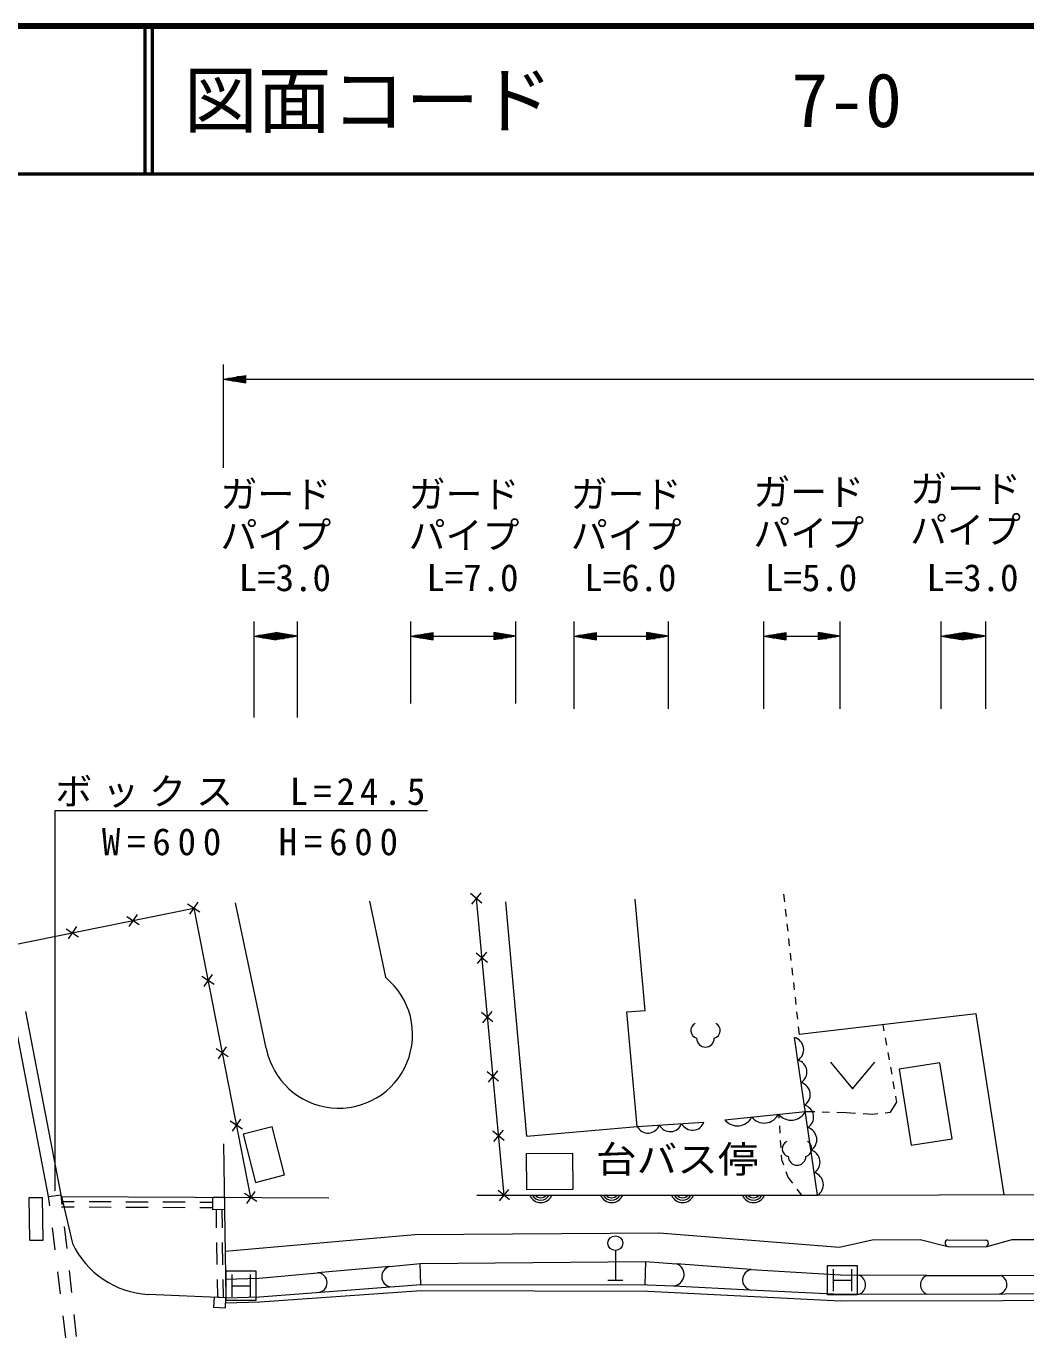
# Model space of a CAD drawing. Units: millimetres, scale not verified. Extents: x 40000 to 680000, y 20000 to 380000.
# Drawn here: x 109717 to 177386, y 291160 to 380000 of the extents above; entities that cross this region are included whole.
import ezdxf
from ezdxf.enums import TextEntityAlignment as Align

# ---------------------------------------------------------------- set-up
doc = ezdxf.new("R2010")
doc.units = ezdxf.units.MM
doc.header["$LTSCALE"] = 1000
for name, color, linetype, lineweight in [('M-BGD', 7, 'Continuous', 13), ('M-STR-HTXT', 7, 'Continuous', 13), ('M-STR-STRC', 7, 'Continuous', 13), ('M-STR-STRD', 7, 'Continuous', 13), ('M-TTL', 2, 'Continuous', 140), ('M-TTL-LINE', 7, 'Continuous', 50)]:
    doc.layers.add(name, color=color, linetype=linetype, lineweight=lineweight)
doc.layers.add('M-TTL-TXT', color=7, linetype='Continuous')
doc.styles.add('ＭＳ ゴシック', font='')
doc.styles.get('ＭＳ ゴシック').set_extended_font_data('MS Gothic')

msp = doc.modelspace()

# ---------------------------------------------------------------- linework, layer by layer
at = {"layer": 'M-BGD'}
for p, q in [((132945, 320725), (134035, 315576)), ((140563, 320606), (139793, 321244)), ((140497, 321310), (139859, 320540)), ((140178, 320925), (142057, 300818)), ((160988, 321208), (161046, 320681)), ((117219, 319842), (116667, 319008)), ((121467, 319981), (120636, 320538)), ((121330, 320675), (120773, 319845)), ((125968, 310777), (123884, 320620)), ((143599, 304816), (142191, 320689)), ((161101, 320185), (161157, 319688)), ((113110, 319007), (112558, 318173)), ((116526, 319701), (117360, 319149)), ((161212, 319191), (161267, 318694)), ((112417, 318866), (113251, 318314)), ((161322, 318197), (161377, 317700)), ((140939, 316584), (140169, 317222)), ((140873, 317288), (140235, 316518)), ((161433, 317203), (161488, 316706)), ((122431, 315082), (121601, 315639)), ((122295, 315776), (121737, 314946)), ((161543, 316209), (161598, 315712)), ((161653, 315215), (161708, 314718)), ((111229, 300731), (108716, 313795)), ((161764, 314221), (161819, 313724)), ((112097, 300722), (109685, 313257)), ((141315, 312563), (140545, 313201)), ((141249, 313267), (140611, 312497)), ((161874, 313227), (161929, 312730)), ((161984, 312233), (162043, 311707)), ((167803, 311960), (167731, 312365)), ((163291, 300818), (161739, 311492)), ((167979, 310975), (167891, 311468)), ((123396, 310183), (122565, 310740)), ((123259, 310877), (122702, 310047)), ((168155, 309991), (168067, 310483)), ((141691, 308541), (140921, 309180)), ((141625, 309245), (140986, 308476)), ((164158, 309820), (165658, 308020)), ((165658, 308020), (167158, 309820)), ((168332, 309007), (168243, 309499)), ((168508, 308022), (168420, 308515)), ((168668, 307125), (168596, 307530)), ((157017, 305922), (162465, 306498)), ((162465, 306498), (163099, 306479)), ((168225, 306438), (168668, 307125)), ((124360, 305284), (123530, 305841)), ((124223, 305978), (123666, 305148)), ((151075, 305479), (155598, 305767)), ((160660, 306307), (160677, 306024)), ((163598, 306464), (164098, 306449)), ((164598, 306435), (165232, 306416)), ((165232, 306416), (165869, 306376)), ((166368, 306345), (167005, 306305)), ((167005, 306305), (167366, 306344)), ((167864, 306399), (168225, 306438)), ((142066, 304520), (141296, 305158)), ((142001, 305224), (141362, 304454)), ((143599, 304816), (151075, 305479)), ((160706, 305525), (160736, 305026)), ((123076, 304307), (123231, 293868)), ((160766, 304527), (160796, 304028)), ((160825, 303529), (160842, 303246)), ((160842, 303246), (160977, 302881)), ((161151, 302412), (161286, 302048)), ((142376, 301202), (141738, 300433)), ((161286, 302048), (161592, 301634)), ((161889, 301232), (162195, 300818)), ((109919, 300656), (110819, 300667)), ((109952, 297761), (109919, 300656)), ((110852, 297771), (110819, 300667)), ((111229, 300731), (112084, 300834)), ((111306, 300095), (111229, 300731)), ((112154, 300189), (112084, 300834)), ((112096, 300395), (112970, 300391)), ((112097, 300722), (130205, 300640)), ((113970, 300387), (115470, 300380)), ((116470, 300375), (117970, 300369)), ((118970, 300364), (120470, 300357)), ((121470, 300353), (122344, 300349)), ((125325, 300385), (124494, 300943)), ((125188, 301079), (124631, 300249)), ((140212, 300818), (163291, 300818)), ((142442, 300498), (141672, 301137)), ((112094, 300028), (112970, 300024)), ((113970, 300020), (115470, 300013)), ((116470, 300008), (117970, 300002)), ((118970, 299997), (120470, 299990)), ((121470, 299986), (122347, 299982)), ((122567, 299839), (122585, 298615)), ((122957, 299841), (122975, 298608)), ((111666, 297117), (111486, 298606)), ((112477, 297207), (112315, 298698)), ((109952, 297761), (110852, 297771)), ((122600, 297615), (122623, 296116)), ((170229, 297824), (172110, 297342)), ((172114, 297804), (174682, 297780)), ((122990, 297609), (123013, 296109)), ((149602, 297066), (149602, 295066)), ((172110, 297342), (174678, 297317)), ((134304, 295977), (129430, 295559)), ((134304, 295977), (136396, 296180)), ((136396, 296180), (151649, 296319)), ((136429, 294771), (136396, 296180)), ((151649, 296319), (151603, 294748)), ((151649, 296319), (153735, 296171)), ((158793, 295774), (153735, 296171)), ((112026, 294139), (111846, 295628)), ((112801, 294224), (112639, 295715)), ((122637, 295116), (122656, 293892)), ((123027, 295109), (123046, 293876)), ((149102, 295066), (150102, 295066)), ((170700, 295377), (166103, 295396)), ((170700, 295377), (175665, 295377)), ((181480, 295331), (175665, 295377)), ((112386, 291160), (112206, 292650)), ((113125, 291242), (112963, 292733))]:
    msp.add_line(p, q, dxfattribs=at)
for points in [[(151075, 305479), (150388, 313229), (151609, 313337), (150942, 320864)], [(108725, 317755), (121052, 320260), (124909, 300664)], [(175921, 300852), (174025, 313093), (162043, 311707)], [(163291, 300818), (221115, 300974), (319072, 299189), (325124, 302149)], [(123184, 297029), (136024, 298156), (152563, 298267), (164783, 297307), (166980, 297805), (170229, 297824)], [(174678, 297317), (176464, 297813), (180857, 297813), (182767, 297303)], [(123212, 295140), (125492, 295202), (129430, 295559)], [(158793, 295774), (164848, 295423), (166103, 295396)], [(123217, 293537), (125522, 293603), (136464, 294355), (151796, 294327), (164854, 293654), (219884, 293766)]]:
    msp.add_lwpolyline(points, dxfattribs=at)
for points in [[(168810, 309346), (169630, 304203), (172399, 304644), (171579, 309788)], [(124394, 304948), (125236, 301682), (127202, 302189), (126359, 305455)], [(143589, 303643), (146692, 303672), (146716, 301204), (143612, 301174)], [(122342, 300675), (123130, 300681), (123135, 299843), (122348, 299837)], [(123231, 293868), (122431, 293902), (122403, 293233), (123203, 293199)]]:
    msp.add_lwpolyline(points, close=True, dxfattribs=at)
msp.add_circle((149602, 297566), 500, dxfattribs=at)
for centre, radius, start, end in [((130877, 311705), 4996, 190.70478, 50.79378), ((155238, 311972), 536, 116.08703, 255.33416), ((156166, 311972), 536, 284.66584, 63.91297), ((155702, 311453), 600, 180, 0), ((161510, 310680), 844, 302.30955, 74.23376), ((161731, 309155), 844, 302.30955, 74.23376), ((161953, 307630), 844, 302.30955, 74.23376), ((161496, 306983), 1084, 218.62541, 333.44465), ((162175, 306105), 844, 302.30955, 74.23376), ((153316, 305943), 820, 206.63766, 340.65488), ((154824, 306039), 820, 206.63766, 340.65488), ((157863, 306599), 1084, 218.62541, 333.44465), ((159680, 306791), 1084, 218.62541, 333.44465), ((151809, 305847), 820, 206.63766, 340.65488), ((162396, 304580), 844, 302.30955, 74.23376), ((161436, 303968), 536, 116.08703, 255.33416), ((162364, 303968), 536, 284.66584, 63.91297), ((162618, 303056), 844, 302.30955, 74.23376), ((161900, 303449), 600, 180, 0), ((162840, 301531), 844, 302.30955, 74.23376), ((144552, 301130), 812, 202.61986, 337.38014), ((144552, 301130), 650, 208.73565, 331.26435), ((144552, 301130), 488, 219.86834, 320.13166), ((144552, 301130), 325, 254.05763, 285.94237), ((149352, 301130), 812, 202.61986, 337.38014), ((149352, 301130), 650, 208.73565, 331.26435), ((149352, 301130), 488, 219.86834, 320.13166), ((149352, 301130), 325, 254.05763, 285.94237), ((154152, 301130), 812, 202.61986, 337.38014), ((154152, 301130), 650, 208.73565, 331.26435), ((154152, 301130), 488, 219.86834, 320.13166), ((154152, 301130), 325, 254.05763, 285.94237), ((158952, 301130), 812, 202.61986, 337.38014), ((158952, 301130), 650, 208.73565, 331.26435), ((158952, 301130), 488, 219.86834, 320.13166), ((158952, 301130), 325, 254.05763, 285.94237), ((172162, 297573), 237, 101.77861, 257.1231), ((174618, 297549), 239, 284.47195, 74.42976), ((134490, 295298), 704, 105.30917, 257.98652), ((153495, 295447), 763, 273.67873, 71.67328), ((129423, 294893), 666, 271.14179, 89.39438), ((158920, 295081), 705, 100.32711, 252.86811), ((165844, 294751), 695, 291.37518, 68.07341), ((170936, 294744), 676, 110.46841, 248.29506), ((175466, 294762), 647, 281.60543, 72.07394)]:
    msp.add_arc(centre, radius, start, end, dxfattribs=at)
at = {"layer": 'M-STR-HTXT'}
for p, q in [((123082, 350081), (123082, 357090)), ((123082, 356090), (124582, 356340)), ((124282, 356290), (124582, 356290)), ((124582, 355840), (124582, 356340)), ((123082, 356090), (124582, 355840)), ((123082, 356090), (124582, 356090)), ((124582, 356140), (123382, 356140)), ((124582, 356040), (123382, 356040)), ((123682, 356190), (124582, 356190)), ((123682, 355990), (124582, 355990)), ((124582, 356240), (123982, 356240)), ((124582, 355940), (123982, 355940)), ((124282, 355890), (124582, 355890)), ((124582, 356090), (300259, 356090)), ((125145, 333182), (125145, 339681)), ((128087, 333182), (128087, 339681)), ((135765, 334115), (135765, 339681)), ((142869, 334115), (142869, 339681)), ((146816, 333756), (146816, 339681)), ((153202, 333756), (153202, 339681)), ((159660, 333756), (159660, 339681)), ((164827, 333756), (164827, 339681)), ((171662, 333756), (171662, 339681)), ((174676, 333756), (174676, 339681)), ((125145, 338681), (126645, 338931)), ((125145, 338681), (126645, 338431)), ((125145, 338681), (126645, 338681)), ((126645, 338731), (125445, 338731)), ((126645, 338631), (125445, 338631)), ((125745, 338781), (126645, 338781)), ((125745, 338581), (126645, 338581)), ((126645, 338831), (126045, 338831)), ((126645, 338531), (126045, 338531)), ((126345, 338881), (126645, 338881)), ((126345, 338481), (126645, 338481)), ((128087, 338681), (126587, 338931)), ((126587, 338931), (126587, 338431)), ((126887, 338881), (126587, 338881)), ((126587, 338831), (127187, 338831)), ((127487, 338781), (126587, 338781)), ((126587, 338731), (127787, 338731)), ((128087, 338681), (126587, 338431)), ((128087, 338681), (126587, 338681)), ((126587, 338631), (127787, 338631)), ((127487, 338581), (126587, 338581)), ((126587, 338531), (127187, 338531)), ((126887, 338481), (126587, 338481)), ((126645, 338431), (126645, 338931)), ((135765, 338681), (137265, 338931)), ((135765, 338681), (137265, 338431)), ((135765, 338681), (137265, 338681)), ((137265, 338731), (136065, 338731)), ((137265, 338631), (136065, 338631)), ((136365, 338781), (137265, 338781)), ((136365, 338581), (137265, 338581)), ((137265, 338831), (136665, 338831)), ((137265, 338531), (136665, 338531)), ((136965, 338881), (137265, 338881)), ((136965, 338481), (137265, 338481)), ((137265, 338431), (137265, 338931)), ((137265, 338681), (141369, 338681)), ((142869, 338681), (141369, 338931)), ((141369, 338931), (141369, 338431)), ((141669, 338881), (141369, 338881)), ((141369, 338831), (141969, 338831)), ((142269, 338781), (141369, 338781)), ((141369, 338731), (142569, 338731)), ((142869, 338681), (141369, 338431)), ((142869, 338681), (141369, 338681)), ((141369, 338631), (142569, 338631)), ((142269, 338581), (141369, 338581)), ((141369, 338531), (141969, 338531)), ((141669, 338481), (141369, 338481)), ((146816, 338681), (148316, 338931)), ((146816, 338681), (148316, 338431)), ((146816, 338681), (148316, 338681)), ((148316, 338731), (147116, 338731)), ((148316, 338631), (147116, 338631)), ((147416, 338781), (148316, 338781)), ((147416, 338581), (148316, 338581)), ((148316, 338831), (147716, 338831)), ((148316, 338531), (147716, 338531)), ((148016, 338881), (148316, 338881)), ((148016, 338481), (148316, 338481)), ((148316, 338431), (148316, 338931)), ((148316, 338681), (151702, 338681)), ((153202, 338681), (151702, 338931)), ((151702, 338931), (151702, 338431)), ((152002, 338881), (151702, 338881)), ((151702, 338831), (152302, 338831)), ((152602, 338781), (151702, 338781)), ((151702, 338731), (152902, 338731)), ((153202, 338681), (151702, 338431)), ((153202, 338681), (151702, 338681)), ((151702, 338631), (152902, 338631)), ((152602, 338581), (151702, 338581)), ((151702, 338531), (152302, 338531)), ((152002, 338481), (151702, 338481)), ((159660, 338681), (161160, 338931)), ((159660, 338681), (161160, 338431)), ((159660, 338681), (161160, 338681)), ((161160, 338731), (159960, 338731)), ((161160, 338631), (159960, 338631)), ((160260, 338781), (161160, 338781)), ((160260, 338581), (161160, 338581)), ((161160, 338831), (160560, 338831)), ((161160, 338531), (160560, 338531)), ((160860, 338881), (161160, 338881)), ((160860, 338481), (161160, 338481)), ((161160, 338431), (161160, 338931)), ((161160, 338681), (163327, 338681)), ((164827, 338681), (163327, 338931)), ((163327, 338931), (163327, 338431)), ((163627, 338881), (163327, 338881)), ((163327, 338831), (163927, 338831)), ((164227, 338781), (163327, 338781)), ((163327, 338731), (164527, 338731)), ((164827, 338681), (163327, 338431)), ((164827, 338681), (163327, 338681)), ((163327, 338631), (164527, 338631)), ((164227, 338581), (163327, 338581)), ((163327, 338531), (163927, 338531)), ((163627, 338481), (163327, 338481)), ((171662, 338681), (173162, 338931)), ((171662, 338681), (173162, 338431)), ((171662, 338681), (173162, 338681)), ((173162, 338731), (171962, 338731)), ((173162, 338631), (171962, 338631)), ((172262, 338781), (173162, 338781)), ((172262, 338581), (173162, 338581)), ((173162, 338831), (172562, 338831)), ((173162, 338531), (172562, 338531)), ((172862, 338881), (173162, 338881)), ((172862, 338481), (173162, 338481)), ((173162, 338431), (173162, 338931)), ((173162, 338681), (173176, 338681)), ((174676, 338681), (173176, 338931)), ((173176, 338931), (173176, 338431)), ((173476, 338881), (173176, 338881)), ((173176, 338831), (173776, 338831)), ((174076, 338781), (173176, 338781)), ((173176, 338731), (174376, 338731)), ((174676, 338681), (173176, 338431)), ((174676, 338681), (173176, 338681)), ((173176, 338631), (174376, 338631)), ((174076, 338581), (173176, 338581)), ((173176, 338531), (173776, 338531)), ((173476, 338481), (173176, 338481)), ((111675, 326868), (136875, 326868)), ((111675, 301107), (111675, 326868))]:
    msp.add_line(p, q, dxfattribs=at)
at = {"layer": 'M-STR-STRC'}
for p, q in [((163972, 294064), (163972, 296064)), ((163972, 296064), (165972, 296064)), ((165972, 296064), (165972, 294064)), ((123257, 293687), (123257, 295687)), ((123257, 295687), (125257, 295687)), ((123632, 295437), (123632, 293937)), ((124882, 295437), (124882, 293937)), ((125257, 295687), (125257, 293687)), ((164347, 295814), (164347, 294314)), ((164347, 295064), (165597, 295064)), ((165597, 295814), (165597, 294314)), ((123632, 294687), (124882, 294687)), ((165972, 294064), (163972, 294064)), ((125257, 293687), (123257, 293687))]:
    msp.add_line(p, q, dxfattribs=at)
at = {"layer": 'M-STR-STRD'}
for p, q in [((112097, 300722), (112840, 297556)), ((123231, 293868), (117977, 294089))]:
    msp.add_line(p, q, dxfattribs=at)
for points in [[(123231, 293868), (125515, 293923), (136429, 294771), (151788, 294748), (153544, 294685), (158712, 294407), (164834, 294110), (166097, 294104)], [(166097, 294104), (225406, 294255), (231122, 294071), (245677, 293868), (253321, 293856), (259155, 293854)]]:
    msp.add_lwpolyline(points, dxfattribs=at)
msp.add_arc((118349, 300181), 6103, 205.47175, 266.50331, dxfattribs=at)
at = {"layer": 'M-TTL'}
msp.add_line((680000, 380000), (40000, 380000), dxfattribs=at)
at = {"layer": 'M-TTL-LINE'}
for p, q in [((117750, 380000), (117750, 370000)), ((118250, 380000), (118250, 370000)), ((40000, 370000), (680000, 370000))]:
    msp.add_line(p, q, dxfattribs=at)

# ---------------------------------------------------------------- texts
at = {"layer": 'M-BGD', "style": 'ＭＳ ゴシック', "width": 1.1}
msp.add_text('台バス停', height=1833, dxfattribs=at).set_placement((153788, 301784), align=Align.BOTTOM_CENTER)
at = {"layer": 'M-STR-HTXT', "style": 'ＭＳ ゴシック'}
for s, p in [('ガード', (126616, 346836)), ('ガード', (139353, 346836)), ('ガード', (150332, 346836)), ('ガード', (162692, 346982)), ('ガード', (173312, 347197)), ('パイプ', (126616, 344054)), ('パイプ', (139353, 344054)), ('パイプ', (150332, 344054)), ('パイプ', (162692, 344199)), ('パイプ', (173312, 344414)), ('L=3.0', (127227, 341183)), ('L=7.0', (139928, 341183)), ('L=6.0', (150620, 341183)), ('L=5.0', (162855, 341183)), ('L=3.0', (173780, 341183))]:
    msp.add_text(s, height=1833, dxfattribs=at).set_placement(p, align=Align.BOTTOM_CENTER)
at = {"layer": 'M-STR-HTXT', "char_height": 1833, "attachment_point": 8, "style": 'ＭＳ ゴシック'}
for s, insert in [('\\T1.27;ボックス\u3000L=24.5', (124375, 327068)), ('\\T1.37;W=600\u3000H=600', (125093, 323818))]:
    msp.add_mtext(s, dxfattribs=dict(at, insert=insert))
at = {"layer": 'M-TTL-TXT', "style": 'ＭＳ ゴシック'}
for s, p in [('図面コード', (120380, 375000)), ('7-0', (161521, 375000))]:
    msp.add_text(s, height=3666, dxfattribs=at).set_placement(p, align=Align.MIDDLE_LEFT)

doc.saveas('drawing.dxf')
